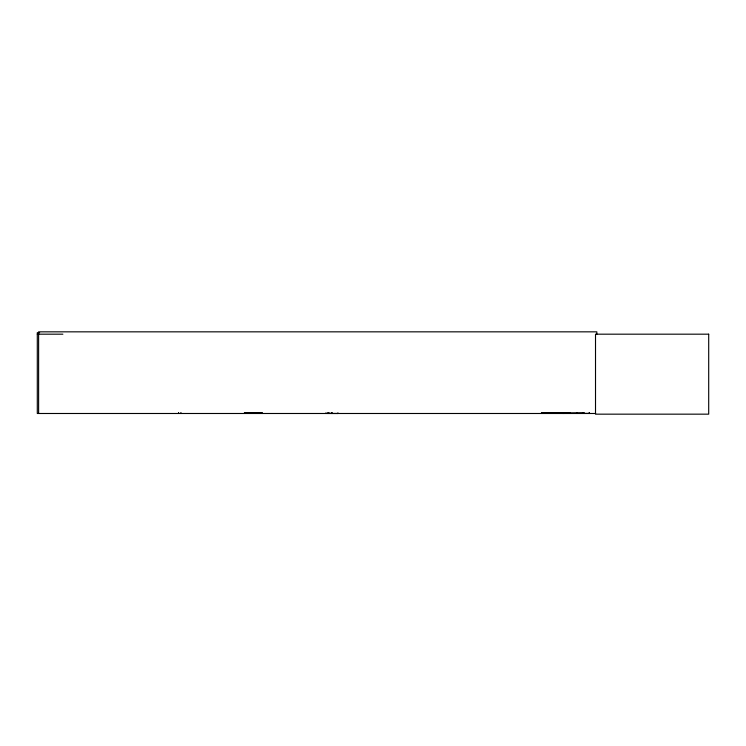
<?xml version="1.0" encoding="UTF-8"?>
<svg xmlns="http://www.w3.org/2000/svg" width="746" height="746" viewBox="0 0 746 746"><rect width="100%" height="100%" fill="white"/><g stroke="black" fill="none" stroke-linecap="round" stroke-linejoin="round"><path stroke-width="1.12" d="M589.34 413.461L589.424 412.827M584.444 413.135L562.829 413.47M244.156 413.163L262.023 413.219M244.474 413.163L261.669 413.163M245.07 413.405L262.834 413.424M252.4 413.405L252.474 412.883M39.631 332.679L37.3 332.679L37.3 413.489L595.662 413.489M37.3 334.18L62.888 334.18M246.096 412.967L261.035 412.967M541.409 412.967L570.112 412.967M541.382 413.163L584.5 413.293M541.4 413.443L589.424 413.405M577.432 413.405L577.348 412.827M596.828 334.18L596.828 331.839L38.615 331.839L38.615 413.489M589.098 412.827L589.098 413.489M583.624 412.659L583.568 413.489M583.307 412.659L583.307 413.489M583.213 412.659L583.148 413.489M582.896 412.659L582.896 413.489M577.106 412.827L577.106 413.489M337.938 412.827L337.929 413.489L325.927 413.461L325.937 412.827M332.138 412.659L332.147 413.489M331.718 412.659L331.737 413.489M331.336 412.491L331.336 413.489M329.005 412.491L329.005 413.489M327.83 412.491L327.83 413.489M262.303 412.827L262.303 413.489M261.557 412.585L261.557 413.247M259.739 412.491L259.739 413.489M258.564 412.491L258.564 413.489M257.855 412.659L257.855 413.489M257.612 412.659L257.612 413.489M255.337 412.827L255.337 413.489M253.071 412.585L253.071 413.247M252.54 412.827L252.54 413.489M250.264 412.659L250.264 413.489M250.022 412.659L250.022 413.489M245.574 412.827L245.574 413.489M244.585 412.585L244.585 413.247M180.924 412.491L180.924 413.489M178.583 412.491L178.583 413.489M708.7 334.18L595.513 334.18L595.513 414.161L708.7 414.161L708.7 334.18"/></g></svg>
